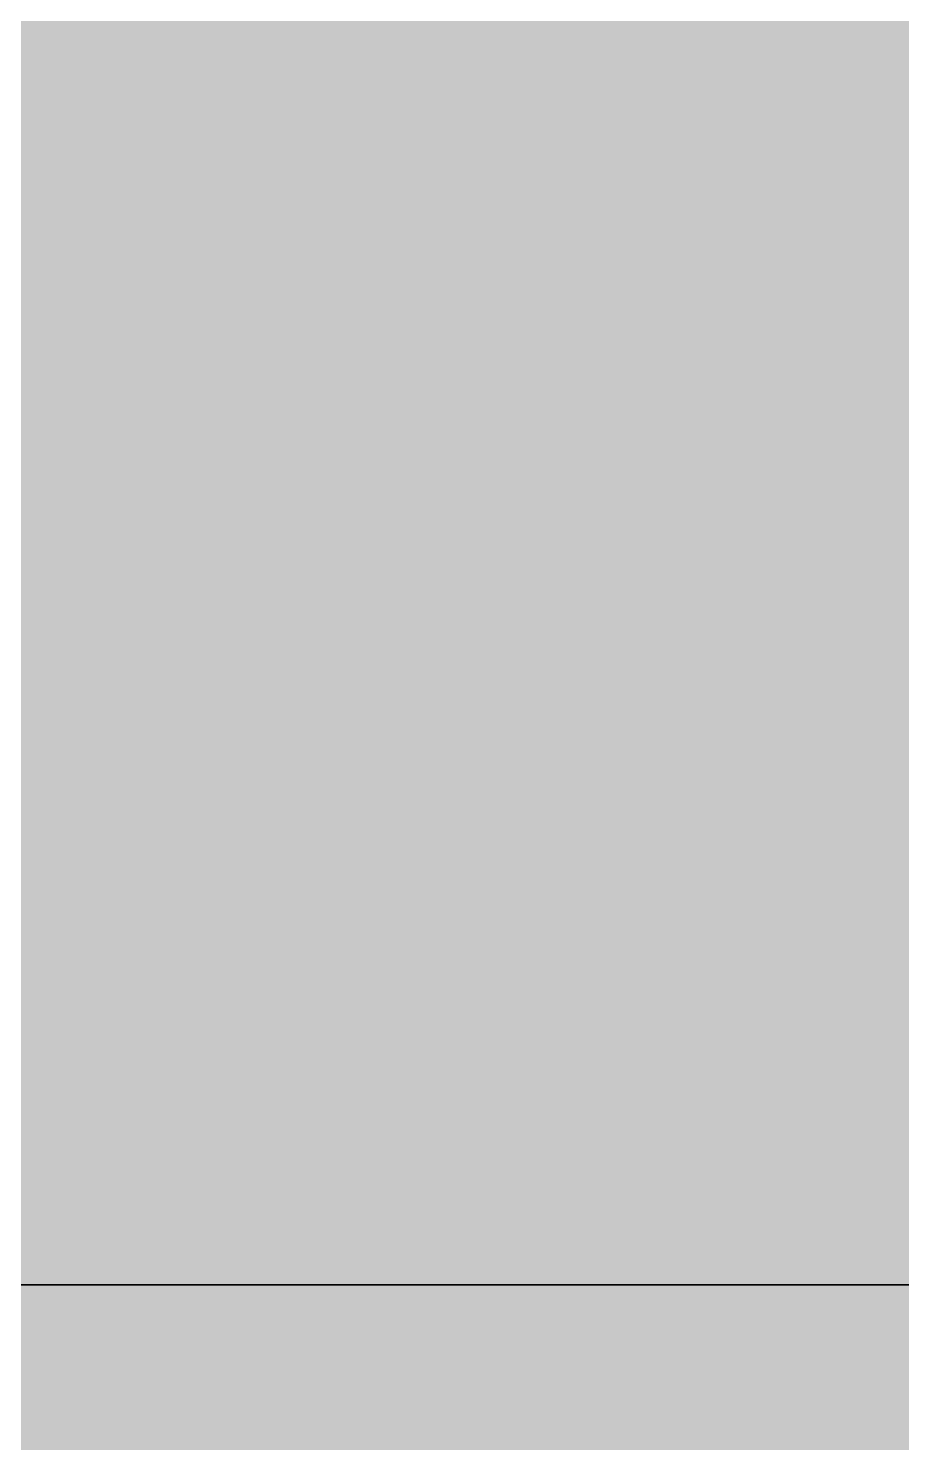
# Model space of a CAD drawing. Extents: x 8 to 21351, y 0 to 420.
# Drawn here: x 19423.4547 to 19423.6712, y 95.6526 to 96.0031 of the extents above; entities that cross this region are included whole.
import ezdxf

# ---------------------------------------------------------------- set-up
doc = ezdxf.new("R2010")
doc.units = 0

msp = doc.modelspace()

# ---------------------------------------------------------------- hatches: boundary and pattern name
for points in [[(19423.30858, 95.69178), (19423.80858, 95.69178), (19423.80858, 139.11684), (19423.30858, 139.11684)], [(19423.30858, 95.69178), (19423.80858, 95.69178), (19423.80858, 139.11684), (19423.30858, 139.11684)], [(19423.30858, 88.19176), (19754.90909, 88.19176), (19754.90909, 95.69178), (19423.30858, 95.69178)], [(19423.30858, 88.19176), (19754.90909, 88.19176), (19754.90909, 95.69178), (19423.30858, 95.69178)]]:
    msp.add_hatch(color=7).paths.add_polyline_path(points)

# ---------------------------------------------------------------- linework, layer by layer
at = {"color": 7, "lineweight": 15}
msp.add_line((19423.30858, 95.69178), (19423.80858, 95.69178), dxfattribs=at)
at = {"color": 7}
for points in [[(19423.30858, 95.69178), (19423.80858, 95.69178), (19423.80858, 139.11684), (19423.30858, 139.11684)], [(19423.30858, 95.69178), (19423.80858, 95.69178), (19423.80858, 139.11684), (19423.30858, 139.11684)], [(19423.30858, 88.19176), (19754.90909, 88.19176), (19754.90909, 95.69178), (19423.30858, 95.69178)], [(19423.30858, 88.19176), (19754.90909, 88.19176), (19754.90909, 95.69178), (19423.30858, 95.69178)]]:
    msp.add_lwpolyline(points, close=True, dxfattribs=at)

doc.saveas('drawing.dxf')
